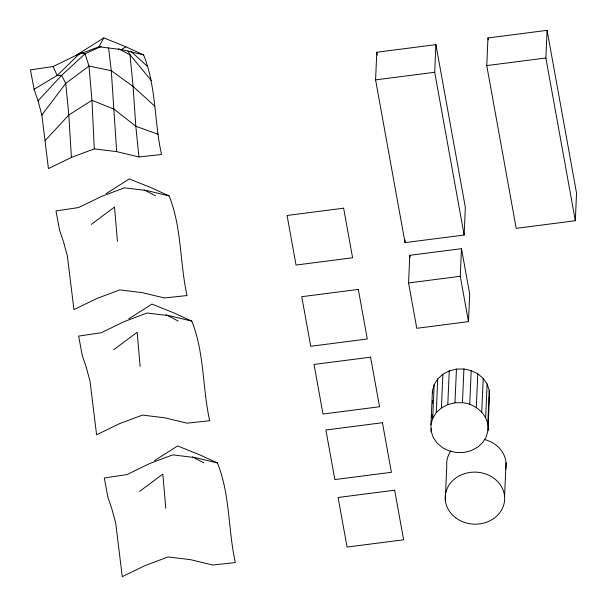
<?xml version="1.0" encoding="UTF-8"?>
<svg xmlns="http://www.w3.org/2000/svg" width="607" height="607" viewBox="0 0 607 607"><rect width="100%" height="100%" fill="white"/><g stroke="black" fill="none" stroke-linecap="round" stroke-linejoin="round"><path stroke-width="0.91" d="M375.581 79.881L376.788 52.24L435.909 44.645L465.349 207.382L464.143 235.023L405.028 242.618L375.581 79.881L434.703 72.279L435.909 44.645M405.028 242.618L405.142 239.856M408.564 282.953L409.778 255.319L461.487 248.665L469.689 294L468.483 321.642L416.774 328.288L408.564 282.953L460.281 276.306L461.487 248.665M430.947 424.71L432.419 391.022L434.164 384.671L437.73 378.95L442.882 374.253L449.263 370.892L456.441 369.102L463.923 369.01L471.199 370.611L477.777 373.798L483.21 378.366L487.118 383.988L489.25 390.286L489.447 396.834L487.975 430.522L486.23 436.873L482.656 442.594L477.512 447.291L471.131 450.652L463.953 452.435L456.472 452.534L449.195 450.933L442.617 447.738L437.184 443.178L433.269 437.556L431.145 431.258L430.947 424.71L432.692 418.36L434.164 384.671M431.145 431.258L431.266 428.451M431.759 417.221L431.881 414.414M432.374 403.185L432.495 400.377M432.692 418.36L436.266 412.639L437.73 378.95M436.266 412.639L441.41 407.942L442.882 374.253M441.41 407.942L447.791 404.581L449.263 370.892M445.295 499.971L446.767 466.282A29.743 26.018 2.5 0 1 450.895 450.826M447.791 404.581L454.969 402.79L456.441 369.102M487.975 430.522C489.576 415.894 476.32 403.875 462.451 402.699L463.923 369.01M469.727 404.3L471.199 370.611M486.761 65.586L487.967 37.953L547.089 30.35L576.529 193.087L575.322 220.728L516.208 228.331L486.761 65.586L545.883 57.991L547.089 30.35M476.305 407.487L477.777 373.798M481.738 412.054L483.21 378.366M485.653 417.677L487.118 383.988M487.778 423.974L489.25 390.286M504.576 496.329L506.048 462.64M488.946 398.647L489.447 396.834M76.095 55.366L98.964 46.807L103.805 37.892L125.915 46.785L143.601 54.896C156.371 86.611 154.155 121.544 161.523 154.512L138.92 156.963L116.658 151.621L94.282 148.874L71.414 157.433L48.431 168.594L41.86 115.026L38.029 100.845L34.075 89.267L30.471 69.896L53.113 66.527L76.095 55.366L103.805 37.892M41.86 115.026L65.738 83.371L88.986 66.057L111.286 70.708L133.092 86.444L154.724 106.142M38.029 100.845L61.633 75.336L85.071 53.78L101.225 46.42M45.199 140.513L68.811 115.004L91.953 100.299L114.055 109.184L135.809 126.264L157.957 134.223M80.67 52.597L57.172 75.488L34.075 89.267M91.255 224.393L114.503 207.078L117.462 241.32M113.904 349.579L137.159 332.264L140.118 366.507M139.572 491.427L162.828 474.113L165.787 508.355M106.187 193.618L129.321 178.913L151.431 187.806L169.118 195.917C181.888 227.633 179.672 262.565 187.039 295.533L164.436 297.984L142.175 292.642L119.799 289.896L96.93 298.454L73.948 309.616L67.377 256.048L63.545 241.867L59.592 230.288L55.988 210.917L78.629 207.548L101.612 196.387L124.481 187.829L146.856 190.575L169.118 195.917M128.836 318.804L151.978 304.099L174.08 312.992L191.766 321.103C204.536 352.819 202.328 387.752 209.688 420.727L187.093 423.17L164.823 417.828L142.448 415.082L119.579 423.64L96.596 434.802L90.026 381.234L86.194 367.053L82.249 355.474L78.637 336.103L101.278 332.735L124.26 321.573L147.129 313.015L169.505 315.761L191.766 321.103M154.504 460.652L177.639 445.948L199.749 454.84L217.435 462.951C230.205 494.667 227.989 529.6 235.357 562.575L212.754 565.018L190.492 559.677L168.116 556.93L145.248 565.489L122.265 576.65L115.694 523.082L111.863 508.901L107.909 497.323L104.305 477.952L126.946 474.583L149.929 463.422L172.798 454.863L195.173 457.61L217.435 462.951M98.964 46.807L121.339 49.554L125.915 46.785M454.969 402.79L462.451 402.699M121.339 49.554L143.601 54.896M81.55 52.832L85.071 53.78L88.986 66.057L91.953 100.299L94.282 148.874M118.615 48.856L130.019 54.82L151.386 80.655M144.132 189.877L155.536 195.833M165.969 314.638L178.185 321.027M192.449 456.912L203.853 462.875M130.801 51.231L147.547 66.474M127.963 50.798L130.019 54.82L133.092 86.444L135.809 126.264L138.92 156.963M53.113 66.527L57.172 75.488L61.633 75.336L65.738 83.371L68.811 115.004L71.414 157.433M545.883 57.991L575.322 220.728M487.967 37.953L488.301 39.812M434.703 72.279L464.143 235.023M460.281 276.306L468.483 321.642M376.788 52.24L377.288 55.032M409.778 255.319L410.112 257.163M108.57 47.885L111.286 70.708L116.658 151.621M432.419 391.022L432.472 392.888M484.257 439.445A29.743 26.018 2.5 0 1 505.661 469.423M343.63 208.201L287.073 215.47L296.041 265.054L352.599 257.785L343.63 208.201M358.32 289.418L301.762 296.686L310.738 346.263L367.296 338.994L358.32 289.418M370.581 357.174L314.024 364.443L322.992 414.027L379.55 406.751L370.581 357.174M382.44 422.715L325.883 429.991L334.859 479.568L391.409 472.299L382.44 422.715M394.656 490.213L338.099 497.482L347.067 547.059L403.625 539.79L394.656 490.213M455.698 517.794A29.743 26.018 2.5 0 0 504.197 503.112A29.743 26.018 2.5 0 0 464.916 473.543A29.743 26.018 2.5 0 0 455.698 517.794"/></g></svg>
